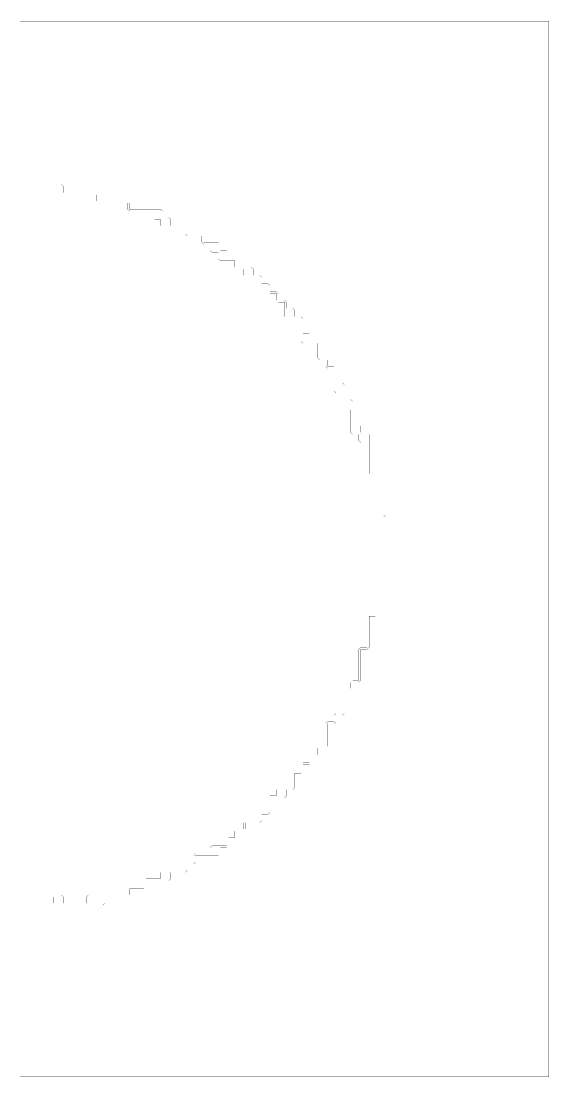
# Model space of a CAD drawing. Header units: metres. Extents: x 0 to 4990, y -4990 to 0.
# Drawn here: x 2495 to 4990, y -4990 to 0 of the extents above; entities that cross this region are included whole.
import ezdxf

# ---------------------------------------------------------------- set-up
doc = ezdxf.new("R2010")
doc.units = ezdxf.units.M
doc.layers.add('conductor', color=1, linetype='Continuous')
doc.layers.add('substrate', color=5, linetype='Continuous')

msp = doc.modelspace()

# ---------------------------------------------------------------- linework, layer by layer
at = {"layer": 'conductor', "const_width": 0.5}
msp.add_lwpolyline([(2490.234375, -4169.921875), (2500, -4169.921875), (2509.765625, -4169.921875), (2519.53125, -4169.921875), (2529.296875, -4169.921875), (2539.0625, -4169.921875), (2548.828125, -4169.921875), (2558.59375, -4169.921875), (2568.359375, -4169.921875), (2578.125, -4169.921875), (2587.890625, -4169.921875), (2597.65625, -4169.921875), (2607.421875, -4169.921875), (2617.1875, -4169.921875), (2626.953125, -4169.921875), (2636.71875, -4169.921875), (2646.484375, -4169.921875), (2646.484375, -4160.15625), (2646.484375, -4150.390625), (2646.484375, -4140.625), (2656.25, -4130.859375), (2666.015625, -4130.859375), (2675.78125, -4130.859375), (2685.546875, -4130.859375), (2695.3125, -4140.625), (2695.3125, -4150.390625), (2695.3125, -4160.15625), (2695.3125, -4169.921875), (2705.078125, -4169.921875), (2714.84375, -4169.921875), (2724.609375, -4169.921875), (2734.375, -4169.921875), (2744.140625, -4169.921875), (2753.90625, -4169.921875), (2763.671875, -4169.921875), (2773.4375, -4169.921875), (2783.203125, -4169.921875), (2792.96875, -4169.921875), (2802.734375, -4169.921875), (2802.734375, -4160.15625), (2802.734375, -4150.390625), (2802.734375, -4140.625), (2812.5, -4130.859375), (2822.265625, -4130.859375), (2832.03125, -4130.859375), (2841.796875, -4130.859375), (2851.5625, -4130.859375), (2861.328125, -4130.859375), (2871.09375, -4130.859375), (2880.859375, -4130.859375), (2890.625, -4130.859375), (2900.390625, -4130.859375), (2910.15625, -4130.859375), (2919.921875, -4130.859375), (2919.921875, -4121.09375), (2919.921875, -4111.328125), (2919.921875, -4101.5625), (2929.6875, -4091.796875), (2939.453125, -4091.796875), (2949.21875, -4091.796875), (2958.984375, -4091.796875), (2968.75, -4091.796875), (2978.515625, -4091.796875), (2988.28125, -4091.796875), (2998.046875, -4091.796875), (3007.8125, -4091.796875), (3017.578125, -4091.796875), (3027.34375, -4091.796875), (3037.109375, -4091.796875), (3046.875, -4091.796875), (3056.640625, -4091.796875), (3066.40625, -4091.796875), (3076.171875, -4091.796875), (3076.171875, -4082.03125), (3076.171875, -4072.265625), (3076.171875, -4062.5), (3085.9375, -4052.734375), (3095.703125, -4052.734375), (3105.46875, -4052.734375), (3115.234375, -4052.734375), (3125, -4052.734375), (3134.765625, -4052.734375), (3144.53125, -4052.734375), (3154.296875, -4052.734375), (3154.296875, -4042.96875), (3154.296875, -4033.203125), (3154.296875, -4023.4375), (3164.0625, -4013.671875), (3173.828125, -4013.671875), (3183.59375, -4013.671875), (3193.359375, -4013.671875), (3203.125, -4013.671875), (3212.890625, -4013.671875), (3222.65625, -4013.671875), (3232.421875, -4013.671875), (3232.421875, -4003.90625), (3232.421875, -3994.140625), (3232.421875, -3984.375), (3242.1875, -3974.609375), (3251.953125, -3974.609375), (3261.71875, -3974.609375), (3271.484375, -3974.609375), (3281.25, -3974.609375), (3291.015625, -3974.609375), (3300.78125, -3974.609375), (3310.546875, -3974.609375), (3310.546875, -3964.84375), (3310.546875, -3955.078125), (3310.546875, -3945.3125), (3320.3125, -3935.546875), (3330.078125, -3935.546875), (3339.84375, -3935.546875), (3349.609375, -3935.546875), (3359.375, -3935.546875), (3369.140625, -3935.546875), (3378.90625, -3935.546875), (3388.671875, -3935.546875), (3388.671875, -3925.78125), (3388.671875, -3916.015625), (3388.671875, -3906.25), (3398.4375, -3896.484375), (3408.203125, -3896.484375), (3417.96875, -3896.484375), (3427.734375, -3896.484375), (3437.5, -3896.484375), (3447.265625, -3896.484375), (3457.03125, -3896.484375), (3466.796875, -3896.484375), (3466.796875, -3886.71875), (3466.796875, -3876.953125), (3466.796875, -3867.1875), (3476.5625, -3857.421875), (3486.328125, -3857.421875), (3496.09375, -3857.421875), (3505.859375, -3857.421875), (3505.859375, -3847.65625), (3505.859375, -3837.890625), (3505.859375, -3828.125), (3515.625, -3818.359375), (3525.390625, -3818.359375), (3535.15625, -3818.359375), (3544.921875, -3818.359375), (3544.921875, -3808.59375), (3544.921875, -3798.828125), (3544.921875, -3789.0625), (3554.6875, -3779.296875), (3564.453125, -3779.296875), (3574.21875, -3779.296875), (3583.984375, -3779.296875), (3583.984375, -3769.53125), (3583.984375, -3759.765625), (3583.984375, -3750), (3593.75, -3740.234375), (3603.515625, -3740.234375), (3613.28125, -3740.234375), (3623.046875, -3740.234375), (3632.8125, -3740.234375), (3642.578125, -3740.234375), (3652.34375, -3740.234375), (3662.109375, -3740.234375), (3662.109375, -3730.46875), (3662.109375, -3720.703125), (3662.109375, -3710.9375), (3662.109375, -3701.171875), (3662.109375, -3691.40625), (3662.109375, -3681.640625), (3662.109375, -3671.875), (3671.875, -3662.109375), (3681.640625, -3662.109375), (3691.40625, -3662.109375), (3701.171875, -3662.109375), (3701.171875, -3652.34375), (3701.171875, -3642.578125), (3701.171875, -3632.8125), (3710.9375, -3623.046875), (3720.703125, -3623.046875), (3730.46875, -3623.046875), (3740.234375, -3623.046875), (3750, -3623.046875), (3759.765625, -3623.046875), (3769.53125, -3623.046875), (3779.296875, -3623.046875), (3779.296875, -3613.28125), (3779.296875, -3603.515625), (3779.296875, -3593.75), (3779.296875, -3583.984375), (3779.296875, -3574.21875), (3779.296875, -3564.453125), (3779.296875, -3554.6875), (3789.0625, -3544.921875), (3798.828125, -3544.921875), (3808.59375, -3544.921875), (3818.359375, -3544.921875), (3818.359375, -3535.15625), (3818.359375, -3525.390625), (3818.359375, -3515.625), (3828.125, -3505.859375), (3837.890625, -3505.859375), (3847.65625, -3505.859375), (3857.421875, -3505.859375), (3857.421875, -3496.09375), (3857.421875, -3486.328125), (3857.421875, -3476.5625), (3867.1875, -3466.796875), (3876.953125, -3466.796875), (3886.71875, -3466.796875), (3896.484375, -3466.796875), (3896.484375, -3457.03125), (3896.484375, -3447.265625), (3896.484375, -3437.5), (3906.25, -3427.734375), (3916.015625, -3427.734375), (3925.78125, -3427.734375), (3935.546875, -3427.734375), (3935.546875, -3417.96875), (3935.546875, -3408.203125), (3935.546875, -3398.4375), (3935.546875, -3388.671875), (3935.546875, -3378.90625), (3935.546875, -3369.140625), (3935.546875, -3359.375), (3935.546875, -3349.609375), (3935.546875, -3339.84375), (3935.546875, -3330.078125), (3935.546875, -3320.3125), (3945.3125, -3310.546875), (3955.078125, -3310.546875), (3964.84375, -3310.546875), (3974.609375, -3310.546875), (3974.609375, -3300.78125), (3974.609375, -3291.015625), (3974.609375, -3281.25), (3984.375, -3271.484375), (3994.140625, -3271.484375), (4003.90625, -3271.484375), (4013.671875, -3271.484375), (4013.671875, -3261.71875), (4013.671875, -3251.953125), (4013.671875, -3242.1875), (4013.671875, -3232.421875), (4013.671875, -3222.65625), (4013.671875, -3212.890625), (4013.671875, -3203.125), (4013.671875, -3193.359375), (4013.671875, -3183.59375), (4013.671875, -3173.828125), (4013.671875, -3164.0625), (4023.4375, -3154.296875), (4033.203125, -3154.296875), (4042.96875, -3154.296875), (4052.734375, -3154.296875), (4052.734375, -3144.53125), (4052.734375, -3134.765625), (4052.734375, -3125), (4062.5, -3115.234375), (4072.265625, -3115.234375), (4082.03125, -3115.234375), (4091.796875, -3115.234375), (4091.796875, -3105.46875), (4091.796875, -3095.703125), (4091.796875, -3085.9375), (4091.796875, -3076.171875), (4091.796875, -3066.40625), (4091.796875, -3056.640625), (4091.796875, -3046.875), (4091.796875, -3037.109375), (4091.796875, -3027.34375), (4091.796875, -3017.578125), (4091.796875, -3007.8125), (4091.796875, -2998.046875), (4091.796875, -2988.28125), (4091.796875, -2978.515625), (4091.796875, -2968.75), (4101.5625, -2958.984375), (4111.328125, -2958.984375), (4121.09375, -2958.984375), (4130.859375, -2958.984375), (4130.859375, -2949.21875), (4130.859375, -2939.453125), (4130.859375, -2929.6875), (4130.859375, -2919.921875), (4130.859375, -2910.15625), (4130.859375, -2900.390625), (4130.859375, -2890.625), (4130.859375, -2880.859375), (4130.859375, -2871.09375), (4130.859375, -2861.328125), (4130.859375, -2851.5625), (4130.859375, -2841.796875), (4130.859375, -2832.03125), (4130.859375, -2822.265625), (4130.859375, -2812.5), (4140.625, -2802.734375), (4150.390625, -2802.734375), (4160.15625, -2802.734375), (4169.921875, -2802.734375), (4169.921875, -2792.96875), (4169.921875, -2783.203125), (4169.921875, -2773.4375), (4169.921875, -2763.671875), (4169.921875, -2753.90625), (4169.921875, -2744.140625), (4169.921875, -2734.375), (4160.15625, -2734.375), (4150.390625, -2734.375), (4140.625, -2734.375), (4130.859375, -2724.609375), (4130.859375, -2714.84375), (4130.859375, -2705.078125), (4130.859375, -2695.3125), (4140.625, -2685.546875), (4150.390625, -2685.546875), (4160.15625, -2685.546875), (4169.921875, -2685.546875), (4169.921875, -2675.78125), (4169.921875, -2666.015625), (4169.921875, -2656.25), (4169.921875, -2646.484375), (4169.921875, -2636.71875), (4169.921875, -2626.953125), (4169.921875, -2617.1875), (4169.921875, -2607.421875), (4169.921875, -2597.65625), (4169.921875, -2587.890625), (4169.921875, -2578.125), (4169.921875, -2568.359375), (4169.921875, -2558.59375), (4169.921875, -2548.828125), (4169.921875, -2539.0625), (4169.921875, -2529.296875), (4169.921875, -2519.53125), (4169.921875, -2509.765625), (4169.921875, -2500), (4169.921875, -2490.234375), (4169.921875, -2480.46875), (4169.921875, -2470.703125), (4169.921875, -2460.9375), (4169.921875, -2451.171875), (4169.921875, -2441.40625), (4169.921875, -2431.640625), (4169.921875, -2421.875), (4169.921875, -2412.109375), (4169.921875, -2402.34375), (4169.921875, -2392.578125), (4169.921875, -2382.8125), (4169.921875, -2373.046875), (4169.921875, -2363.28125), (4169.921875, -2353.515625), (4169.921875, -2343.75), (4169.921875, -2333.984375), (4169.921875, -2324.21875), (4169.921875, -2314.453125), (4169.921875, -2304.6875), (4169.921875, -2294.921875), (4169.921875, -2285.15625), (4169.921875, -2275.390625), (4169.921875, -2265.625), (4169.921875, -2255.859375), (4169.921875, -2246.09375), (4169.921875, -2236.328125), (4169.921875, -2226.5625), (4169.921875, -2216.796875), (4169.921875, -2207.03125), (4169.921875, -2197.265625), (4169.921875, -2187.5), (4169.921875, -2177.734375), (4169.921875, -2167.96875), (4169.921875, -2158.203125), (4169.921875, -2148.4375), (4160.15625, -2148.4375), (4150.390625, -2148.4375), (4140.625, -2148.4375), (4130.859375, -2138.671875), (4130.859375, -2128.90625), (4130.859375, -2119.140625), (4130.859375, -2109.375), (4130.859375, -2099.609375), (4130.859375, -2089.84375), (4130.859375, -2080.078125), (4130.859375, -2070.3125), (4130.859375, -2060.546875), (4130.859375, -2050.78125), (4130.859375, -2041.015625), (4130.859375, -2031.25), (4130.859375, -2021.484375), (4130.859375, -2011.71875), (4130.859375, -2001.953125), (4130.859375, -1992.1875), (4121.09375, -1992.1875), (4111.328125, -1992.1875), (4101.5625, -1992.1875), (4091.796875, -1982.421875), (4091.796875, -1972.65625), (4091.796875, -1962.890625), (4091.796875, -1953.125), (4082.03125, -1953.125), (4072.265625, -1953.125), (4062.5, -1953.125), (4052.734375, -1943.359375), (4052.734375, -1933.59375), (4052.734375, -1923.828125), (4052.734375, -1914.0625), (4052.734375, -1904.296875), (4052.734375, -1894.53125), (4052.734375, -1884.765625), (4052.734375, -1875), (4052.734375, -1865.234375), (4052.734375, -1855.46875), (4052.734375, -1845.703125), (4052.734375, -1835.9375), (4042.96875, -1835.9375), (4033.203125, -1835.9375), (4023.4375, -1835.9375), (4013.671875, -1826.171875), (4013.671875, -1816.40625), (4013.671875, -1806.640625), (4013.671875, -1796.875), (4013.671875, -1787.109375), (4013.671875, -1777.34375), (4013.671875, -1767.578125), (4013.671875, -1757.8125), (4003.90625, -1757.8125), (3994.140625, -1757.8125), (3984.375, -1757.8125), (3974.609375, -1748.046875), (3974.609375, -1738.28125), (3974.609375, -1728.515625), (3974.609375, -1718.75), (3974.609375, -1708.984375), (3974.609375, -1699.21875), (3974.609375, -1689.453125), (3974.609375, -1679.6875), (3974.609375, -1669.921875), (3974.609375, -1660.15625), (3974.609375, -1650.390625), (3974.609375, -1640.625), (3964.84375, -1640.625), (3955.078125, -1640.625), (3945.3125, -1640.625), (3935.546875, -1630.859375), (3935.546875, -1621.09375), (3935.546875, -1611.328125), (3935.546875, -1601.5625), (3925.78125, -1601.5625), (3916.015625, -1601.5625), (3906.25, -1601.5625), (3896.484375, -1591.796875), (3896.484375, -1582.03125), (3896.484375, -1572.265625), (3896.484375, -1562.5), (3896.484375, -1552.734375), (3896.484375, -1542.96875), (3896.484375, -1533.203125), (3896.484375, -1523.4375), (3886.71875, -1523.4375), (3876.953125, -1523.4375), (3867.1875, -1523.4375), (3857.421875, -1523.4375), (3847.65625, -1523.4375), (3837.890625, -1523.4375), (3828.125, -1523.4375), (3818.359375, -1513.671875), (3818.359375, -1503.90625), (3818.359375, -1494.140625), (3818.359375, -1484.375), (3818.359375, -1474.609375), (3818.359375, -1464.84375), (3818.359375, -1455.078125), (3818.359375, -1445.3125), (3808.59375, -1445.3125), (3798.828125, -1445.3125), (3789.0625, -1445.3125), (3779.296875, -1435.546875), (3779.296875, -1425.78125), (3779.296875, -1416.015625), (3779.296875, -1406.25), (3769.53125, -1406.25), (3759.765625, -1406.25), (3750, -1406.25), (3740.234375, -1396.484375), (3740.234375, -1386.71875), (3740.234375, -1376.953125), (3740.234375, -1367.1875), (3740.234375, -1357.421875), (3740.234375, -1347.65625), (3740.234375, -1337.890625), (3740.234375, -1328.125), (3730.46875, -1328.125), (3720.703125, -1328.125), (3710.9375, -1328.125), (3701.171875, -1318.359375), (3701.171875, -1308.59375), (3701.171875, -1298.828125), (3701.171875, -1289.0625), (3691.40625, -1289.0625), (3681.640625, -1289.0625), (3671.875, -1289.0625), (3662.109375, -1279.296875), (3662.109375, -1269.53125), (3662.109375, -1259.765625), (3662.109375, -1250), (3652.34375, -1250), (3642.578125, -1250), (3632.8125, -1250), (3623.046875, -1240.234375), (3623.046875, -1230.46875), (3623.046875, -1220.703125), (3623.046875, -1210.9375), (3613.28125, -1210.9375), (3603.515625, -1210.9375), (3593.75, -1210.9375), (3583.984375, -1210.9375), (3574.21875, -1210.9375), (3564.453125, -1210.9375), (3554.6875, -1210.9375), (3544.921875, -1201.171875), (3544.921875, -1191.40625), (3544.921875, -1181.640625), (3544.921875, -1171.875), (3535.15625, -1171.875), (3525.390625, -1171.875), (3515.625, -1171.875), (3505.859375, -1162.109375), (3505.859375, -1152.34375), (3505.859375, -1142.578125), (3505.859375, -1132.8125), (3496.09375, -1132.8125), (3486.328125, -1132.8125), (3476.5625, -1132.8125), (3466.796875, -1132.8125), (3457.03125, -1132.8125), (3447.265625, -1132.8125), (3437.5, -1132.8125), (3427.734375, -1123.046875), (3427.734375, -1113.28125), (3427.734375, -1103.515625), (3427.734375, -1093.75), (3417.96875, -1093.75), (3408.203125, -1093.75), (3398.4375, -1093.75), (3388.671875, -1083.984375), (3388.671875, -1074.21875), (3388.671875, -1064.453125), (3388.671875, -1054.6875), (3378.90625, -1054.6875), (3369.140625, -1054.6875), (3359.375, -1054.6875), (3349.609375, -1044.921875), (3349.609375, -1035.15625), (3349.609375, -1025.390625), (3349.609375, -1015.625), (3339.84375, -1015.625), (3330.078125, -1015.625), (3320.3125, -1015.625), (3310.546875, -1015.625), (3300.78125, -1015.625), (3291.015625, -1015.625), (3281.25, -1015.625), (3271.484375, -1005.859375), (3271.484375, -996.09375), (3271.484375, -986.328125), (3271.484375, -976.5625), (3261.71875, -976.5625), (3251.953125, -976.5625), (3242.1875, -976.5625), (3232.421875, -976.5625), (3222.65625, -976.5625), (3212.890625, -976.5625), (3203.125, -976.5625), (3193.359375, -976.5625), (3183.59375, -976.5625), (3173.828125, -976.5625), (3164.0625, -976.5625), (3154.296875, -966.796875), (3154.296875, -957.03125), (3154.296875, -947.265625), (3154.296875, -937.5), (3144.53125, -937.5), (3134.765625, -937.5), (3125, -937.5), (3115.234375, -927.734375), (3115.234375, -917.96875), (3115.234375, -908.203125), (3115.234375, -898.4375), (3105.46875, -898.4375), (3095.703125, -898.4375), (3085.9375, -898.4375), (3076.171875, -898.4375), (3066.40625, -898.4375), (3056.640625, -898.4375), (3046.875, -898.4375), (3037.109375, -898.4375), (3027.34375, -898.4375), (3017.578125, -898.4375), (3007.8125, -898.4375), (2998.046875, -888.671875), (2998.046875, -878.90625), (2998.046875, -869.140625), (2998.046875, -859.375), (2988.28125, -859.375), (2978.515625, -859.375), (2968.75, -859.375), (2958.984375, -859.375), (2949.21875, -859.375), (2939.453125, -859.375), (2929.6875, -859.375), (2919.921875, -859.375), (2910.15625, -859.375), (2900.390625, -859.375), (2890.625, -859.375), (2880.859375, -859.375), (2871.09375, -859.375), (2861.328125, -859.375), (2851.5625, -859.375), (2841.796875, -849.609375), (2841.796875, -839.84375), (2841.796875, -830.078125), (2841.796875, -820.3125), (2832.03125, -820.3125), (2822.265625, -820.3125), (2812.5, -820.3125), (2802.734375, -820.3125), (2792.96875, -820.3125), (2783.203125, -820.3125), (2773.4375, -820.3125), (2763.671875, -820.3125), (2753.90625, -820.3125), (2744.140625, -820.3125), (2734.375, -820.3125), (2724.609375, -820.3125), (2714.84375, -820.3125), (2705.078125, -820.3125), (2695.3125, -820.3125), (2685.546875, -820.3125), (2675.78125, -820.3125), (2666.015625, -820.3125), (2656.25, -820.3125), (2646.484375, -820.3125), (2636.71875, -820.3125), (2626.953125, -820.3125), (2617.1875, -820.3125), (2607.421875, -820.3125), (2597.65625, -820.3125), (2587.890625, -820.3125), (2578.125, -820.3125), (2568.359375, -820.3125), (2558.59375, -820.3125), (2548.828125, -820.3125), (2539.0625, -820.3125), (2529.296875, -820.3125), (2519.53125, -820.3125), (2509.765625, -820.3125), (2500, -820.3125), (2490.234375, -820.3125)], dxfattribs=at)
at = {"layer": 'substrate', "const_width": 0.5}
for points in [[(2490.234375, -4990.234375), (2500, -4990.234375), (2509.765625, -4990.234375), (2519.53125, -4990.234375), (2529.296875, -4990.234375), (2539.0625, -4990.234375), (2548.828125, -4990.234375), (2558.59375, -4990.234375), (2568.359375, -4990.234375), (2578.125, -4990.234375), (2587.890625, -4990.234375), (2597.65625, -4990.234375), (2607.421875, -4990.234375), (2617.1875, -4990.234375), (2626.953125, -4990.234375), (2636.71875, -4990.234375), (2646.484375, -4990.234375), (2656.25, -4990.234375), (2666.015625, -4990.234375), (2675.78125, -4990.234375), (2685.546875, -4990.234375), (2695.3125, -4990.234375), (2705.078125, -4990.234375), (2714.84375, -4990.234375), (2724.609375, -4990.234375), (2734.375, -4990.234375), (2744.140625, -4990.234375), (2753.90625, -4990.234375), (2763.671875, -4990.234375), (2773.4375, -4990.234375), (2783.203125, -4990.234375), (2792.96875, -4990.234375), (2802.734375, -4990.234375), (2812.5, -4990.234375), (2822.265625, -4990.234375), (2832.03125, -4990.234375), (2841.796875, -4990.234375), (2851.5625, -4990.234375), (2861.328125, -4990.234375), (2871.09375, -4990.234375), (2880.859375, -4990.234375), (2890.625, -4990.234375), (2900.390625, -4990.234375), (2910.15625, -4990.234375), (2919.921875, -4990.234375), (2929.6875, -4990.234375), (2939.453125, -4990.234375), (2949.21875, -4990.234375), (2958.984375, -4990.234375), (2968.75, -4990.234375), (2978.515625, -4990.234375), (2988.28125, -4990.234375), (2998.046875, -4990.234375), (3007.8125, -4990.234375), (3017.578125, -4990.234375), (3027.34375, -4990.234375), (3037.109375, -4990.234375), (3046.875, -4990.234375), (3056.640625, -4990.234375), (3066.40625, -4990.234375), (3076.171875, -4990.234375), (3085.9375, -4990.234375), (3095.703125, -4990.234375), (3105.46875, -4990.234375), (3115.234375, -4990.234375), (3125, -4990.234375), (3134.765625, -4990.234375), (3144.53125, -4990.234375), (3154.296875, -4990.234375), (3164.0625, -4990.234375), (3173.828125, -4990.234375), (3183.59375, -4990.234375), (3193.359375, -4990.234375), (3203.125, -4990.234375), (3212.890625, -4990.234375), (3222.65625, -4990.234375), (3232.421875, -4990.234375), (3242.1875, -4990.234375), (3251.953125, -4990.234375), (3261.71875, -4990.234375), (3271.484375, -4990.234375), (3281.25, -4990.234375), (3291.015625, -4990.234375), (3300.78125, -4990.234375), (3310.546875, -4990.234375), (3320.3125, -4990.234375), (3330.078125, -4990.234375), (3339.84375, -4990.234375), (3349.609375, -4990.234375), (3359.375, -4990.234375), (3369.140625, -4990.234375), (3378.90625, -4990.234375), (3388.671875, -4990.234375), (3398.4375, -4990.234375), (3408.203125, -4990.234375), (3417.96875, -4990.234375), (3427.734375, -4990.234375), (3437.5, -4990.234375), (3447.265625, -4990.234375), (3457.03125, -4990.234375), (3466.796875, -4990.234375), (3476.5625, -4990.234375), (3486.328125, -4990.234375), (3496.09375, -4990.234375), (3505.859375, -4990.234375), (3515.625, -4990.234375), (3525.390625, -4990.234375), (3535.15625, -4990.234375), (3544.921875, -4990.234375), (3554.6875, -4990.234375), (3564.453125, -4990.234375), (3574.21875, -4990.234375), (3583.984375, -4990.234375), (3593.75, -4990.234375), (3603.515625, -4990.234375), (3613.28125, -4990.234375), (3623.046875, -4990.234375), (3632.8125, -4990.234375), (3642.578125, -4990.234375), (3652.34375, -4990.234375), (3662.109375, -4990.234375), (3671.875, -4990.234375), (3681.640625, -4990.234375), (3691.40625, -4990.234375), (3701.171875, -4990.234375), (3710.9375, -4990.234375), (3720.703125, -4990.234375), (3730.46875, -4990.234375), (3740.234375, -4990.234375), (3750, -4990.234375), (3759.765625, -4990.234375), (3769.53125, -4990.234375), (3779.296875, -4990.234375), (3789.0625, -4990.234375), (3798.828125, -4990.234375), (3808.59375, -4990.234375), (3818.359375, -4990.234375), (3828.125, -4990.234375), (3837.890625, -4990.234375), (3847.65625, -4990.234375), (3857.421875, -4990.234375), (3867.1875, -4990.234375), (3876.953125, -4990.234375), (3886.71875, -4990.234375), (3896.484375, -4990.234375), (3906.25, -4990.234375), (3916.015625, -4990.234375), (3925.78125, -4990.234375), (3935.546875, -4990.234375), (3945.3125, -4990.234375), (3955.078125, -4990.234375), (3964.84375, -4990.234375), (3974.609375, -4990.234375), (3984.375, -4990.234375), (3994.140625, -4990.234375), (4003.90625, -4990.234375), (4013.671875, -4990.234375), (4023.4375, -4990.234375), (4033.203125, -4990.234375), (4042.96875, -4990.234375), (4052.734375, -4990.234375), (4062.5, -4990.234375), (4072.265625, -4990.234375), (4082.03125, -4990.234375), (4091.796875, -4990.234375), (4101.5625, -4990.234375), (4111.328125, -4990.234375), (4121.09375, -4990.234375), (4130.859375, -4990.234375), (4140.625, -4990.234375), (4150.390625, -4990.234375), (4160.15625, -4990.234375), (4169.921875, -4990.234375), (4179.6875, -4990.234375), (4189.453125, -4990.234375), (4199.21875, -4990.234375), (4208.984375, -4990.234375), (4218.75, -4990.234375), (4228.515625, -4990.234375), (4238.28125, -4990.234375), (4248.046875, -4990.234375), (4257.8125, -4990.234375), (4267.578125, -4990.234375), (4277.34375, -4990.234375), (4287.109375, -4990.234375), (4296.875, -4990.234375), (4306.640625, -4990.234375), (4316.40625, -4990.234375), (4326.171875, -4990.234375), (4335.9375, -4990.234375), (4345.703125, -4990.234375), (4355.46875, -4990.234375), (4365.234375, -4990.234375), (4375, -4990.234375), (4384.765625, -4990.234375), (4394.53125, -4990.234375), (4404.296875, -4990.234375), (4414.0625, -4990.234375), (4423.828125, -4990.234375), (4433.59375, -4990.234375), (4443.359375, -4990.234375), (4453.125, -4990.234375), (4462.890625, -4990.234375), (4472.65625, -4990.234375), (4482.421875, -4990.234375), (4492.1875, -4990.234375), (4501.953125, -4990.234375), (4511.71875, -4990.234375), (4521.484375, -4990.234375), (4531.25, -4990.234375), (4541.015625, -4990.234375), (4550.78125, -4990.234375), (4560.546875, -4990.234375), (4570.3125, -4990.234375), (4580.078125, -4990.234375), (4589.84375, -4990.234375), (4599.609375, -4990.234375), (4609.375, -4990.234375), (4619.140625, -4990.234375), (4628.90625, -4990.234375), (4638.671875, -4990.234375), (4648.4375, -4990.234375), (4658.203125, -4990.234375), (4667.96875, -4990.234375), (4677.734375, -4990.234375), (4687.5, -4990.234375), (4697.265625, -4990.234375), (4707.03125, -4990.234375), (4716.796875, -4990.234375), (4726.5625, -4990.234375), (4736.328125, -4990.234375), (4746.09375, -4990.234375), (4755.859375, -4990.234375), (4765.625, -4990.234375), (4775.390625, -4990.234375), (4785.15625, -4990.234375), (4794.921875, -4990.234375), (4804.6875, -4990.234375), (4814.453125, -4990.234375), (4824.21875, -4990.234375), (4833.984375, -4990.234375), (4843.75, -4990.234375), (4853.515625, -4990.234375), (4863.28125, -4990.234375), (4873.046875, -4990.234375), (4882.8125, -4990.234375), (4892.578125, -4990.234375), (4902.34375, -4990.234375), (4912.109375, -4990.234375), (4921.875, -4990.234375), (4931.640625, -4990.234375), (4941.40625, -4990.234375), (4951.171875, -4990.234375), (4960.9375, -4990.234375), (4970.703125, -4990.234375), (4980.46875, -4990.234375), (4990.234375, -4990.234375), (4990.234375, -4980.46875), (4990.234375, -4970.703125), (4990.234375, -4960.9375), (4990.234375, -4951.171875), (4990.234375, -4941.40625), (4990.234375, -4931.640625), (4990.234375, -4921.875), (4990.234375, -4912.109375), (4990.234375, -4902.34375), (4990.234375, -4892.578125), (4990.234375, -4882.8125), (4990.234375, -4873.046875), (4990.234375, -4863.28125), (4990.234375, -4853.515625), (4990.234375, -4843.75), (4990.234375, -4833.984375), (4990.234375, -4824.21875), (4990.234375, -4814.453125), (4990.234375, -4804.6875), (4990.234375, -4794.921875), (4990.234375, -4785.15625), (4990.234375, -4775.390625), (4990.234375, -4765.625), (4990.234375, -4755.859375), (4990.234375, -4746.09375), (4990.234375, -4736.328125), (4990.234375, -4726.5625), (4990.234375, -4716.796875), (4990.234375, -4707.03125), (4990.234375, -4697.265625), (4990.234375, -4687.5), (4990.234375, -4677.734375), (4990.234375, -4667.96875), (4990.234375, -4658.203125), (4990.234375, -4648.4375), (4990.234375, -4638.671875), (4990.234375, -4628.90625), (4990.234375, -4619.140625), (4990.234375, -4609.375), (4990.234375, -4599.609375), (4990.234375, -4589.84375), (4990.234375, -4580.078125), (4990.234375, -4570.3125), (4990.234375, -4560.546875), (4990.234375, -4550.78125), (4990.234375, -4541.015625), (4990.234375, -4531.25), (4990.234375, -4521.484375), (4990.234375, -4511.71875), (4990.234375, -4501.953125), (4990.234375, -4492.1875), (4990.234375, -4482.421875), (4990.234375, -4472.65625), (4990.234375, -4462.890625), (4990.234375, -4453.125), (4990.234375, -4443.359375), (4990.234375, -4433.59375), (4990.234375, -4423.828125), (4990.234375, -4414.0625), (4990.234375, -4404.296875), (4990.234375, -4394.53125), (4990.234375, -4384.765625), (4990.234375, -4375), (4990.234375, -4365.234375), (4990.234375, -4355.46875), (4990.234375, -4345.703125), (4990.234375, -4335.9375), (4990.234375, -4326.171875), (4990.234375, -4316.40625), (4990.234375, -4306.640625), (4990.234375, -4296.875), (4990.234375, -4287.109375), (4990.234375, -4277.34375), (4990.234375, -4267.578125), (4990.234375, -4257.8125), (4990.234375, -4248.046875), (4990.234375, -4238.28125), (4990.234375, -4228.515625), (4990.234375, -4218.75), (4990.234375, -4208.984375), (4990.234375, -4199.21875), (4990.234375, -4189.453125), (4990.234375, -4179.6875), (4990.234375, -4169.921875), (4990.234375, -4160.15625), (4990.234375, -4150.390625), (4990.234375, -4140.625), (4990.234375, -4130.859375), (4990.234375, -4121.09375), (4990.234375, -4111.328125), (4990.234375, -4101.5625), (4990.234375, -4091.796875), (4990.234375, -4082.03125), (4990.234375, -4072.265625), (4990.234375, -4062.5), (4990.234375, -4052.734375), (4990.234375, -4042.96875), (4990.234375, -4033.203125), (4990.234375, -4023.4375), (4990.234375, -4013.671875), (4990.234375, -4003.90625), (4990.234375, -3994.140625), (4990.234375, -3984.375), (4990.234375, -3974.609375), (4990.234375, -3964.84375), (4990.234375, -3955.078125), (4990.234375, -3945.3125), (4990.234375, -3935.546875), (4990.234375, -3925.78125), (4990.234375, -3916.015625), (4990.234375, -3906.25), (4990.234375, -3896.484375), (4990.234375, -3886.71875), (4990.234375, -3876.953125), (4990.234375, -3867.1875), (4990.234375, -3857.421875), (4990.234375, -3847.65625), (4990.234375, -3837.890625), (4990.234375, -3828.125), (4990.234375, -3818.359375), (4990.234375, -3808.59375), (4990.234375, -3798.828125), (4990.234375, -3789.0625), (4990.234375, -3779.296875), (4990.234375, -3769.53125), (4990.234375, -3759.765625), (4990.234375, -3750), (4990.234375, -3740.234375), (4990.234375, -3730.46875), (4990.234375, -3720.703125), (4990.234375, -3710.9375), (4990.234375, -3701.171875), (4990.234375, -3691.40625), (4990.234375, -3681.640625), (4990.234375, -3671.875), (4990.234375, -3662.109375), (4990.234375, -3652.34375), (4990.234375, -3642.578125), (4990.234375, -3632.8125), (4990.234375, -3623.046875), (4990.234375, -3613.28125), (4990.234375, -3603.515625), (4990.234375, -3593.75), (4990.234375, -3583.984375), (4990.234375, -3574.21875), (4990.234375, -3564.453125), (4990.234375, -3554.6875), (4990.234375, -3544.921875), (4990.234375, -3535.15625), (4990.234375, -3525.390625), (4990.234375, -3515.625), (4990.234375, -3505.859375), (4990.234375, -3496.09375), (4990.234375, -3486.328125), (4990.234375, -3476.5625), (4990.234375, -3466.796875), (4990.234375, -3457.03125), (4990.234375, -3447.265625), (4990.234375, -3437.5), (4990.234375, -3427.734375), (4990.234375, -3417.96875), (4990.234375, -3408.203125), (4990.234375, -3398.4375), (4990.234375, -3388.671875), (4990.234375, -3378.90625), (4990.234375, -3369.140625), (4990.234375, -3359.375), (4990.234375, -3349.609375), (4990.234375, -3339.84375), (4990.234375, -3330.078125), (4990.234375, -3320.3125), (4990.234375, -3310.546875), (4990.234375, -3300.78125), (4990.234375, -3291.015625), (4990.234375, -3281.25), (4990.234375, -3271.484375), (4990.234375, -3261.71875), (4990.234375, -3251.953125), (4990.234375, -3242.1875), (4990.234375, -3232.421875), (4990.234375, -3222.65625), (4990.234375, -3212.890625), (4990.234375, -3203.125), (4990.234375, -3193.359375), (4990.234375, -3183.59375), (4990.234375, -3173.828125), (4990.234375, -3164.0625), (4990.234375, -3154.296875), (4990.234375, -3144.53125), (4990.234375, -3134.765625), (4990.234375, -3125), (4990.234375, -3115.234375), (4990.234375, -3105.46875), (4990.234375, -3095.703125), (4990.234375, -3085.9375), (4990.234375, -3076.171875), (4990.234375, -3066.40625), (4990.234375, -3056.640625), (4990.234375, -3046.875), (4990.234375, -3037.109375), (4990.234375, -3027.34375), (4990.234375, -3017.578125), (4990.234375, -3007.8125), (4990.234375, -2998.046875), (4990.234375, -2988.28125), (4990.234375, -2978.515625), (4990.234375, -2968.75), (4990.234375, -2958.984375), (4990.234375, -2949.21875), (4990.234375, -2939.453125), (4990.234375, -2929.6875), (4990.234375, -2919.921875), (4990.234375, -2910.15625), (4990.234375, -2900.390625), (4990.234375, -2890.625), (4990.234375, -2880.859375), (4990.234375, -2871.09375), (4990.234375, -2861.328125), (4990.234375, -2851.5625), (4990.234375, -2841.796875), (4990.234375, -2832.03125), (4990.234375, -2822.265625), (4990.234375, -2812.5), (4990.234375, -2802.734375), (4990.234375, -2792.96875), (4990.234375, -2783.203125), (4990.234375, -2773.4375), (4990.234375, -2763.671875), (4990.234375, -2753.90625), (4990.234375, -2744.140625), (4990.234375, -2734.375), (4990.234375, -2724.609375), (4990.234375, -2714.84375), (4990.234375, -2705.078125), (4990.234375, -2695.3125), (4990.234375, -2685.546875), (4990.234375, -2675.78125), (4990.234375, -2666.015625), (4990.234375, -2656.25), (4990.234375, -2646.484375), (4990.234375, -2636.71875), (4990.234375, -2626.953125), (4990.234375, -2617.1875), (4990.234375, -2607.421875), (4990.234375, -2597.65625), (4990.234375, -2587.890625), (4990.234375, -2578.125), (4990.234375, -2568.359375), (4990.234375, -2558.59375), (4990.234375, -2548.828125), (4990.234375, -2539.0625), (4990.234375, -2529.296875), (4990.234375, -2519.53125), (4990.234375, -2509.765625), (4990.234375, -2500), (4990.234375, -2490.234375), (4990.234375, -2480.46875), (4990.234375, -2470.703125), (4990.234375, -2460.9375), (4990.234375, -2451.171875), (4990.234375, -2441.40625), (4990.234375, -2431.640625), (4990.234375, -2421.875), (4990.234375, -2412.109375), (4990.234375, -2402.34375), (4990.234375, -2392.578125), (4990.234375, -2382.8125), (4990.234375, -2373.046875), (4990.234375, -2363.28125), (4990.234375, -2353.515625), (4990.234375, -2343.75), (4990.234375, -2333.984375), (4990.234375, -2324.21875), (4990.234375, -2314.453125), (4990.234375, -2304.6875), (4990.234375, -2294.921875), (4990.234375, -2285.15625), (4990.234375, -2275.390625), (4990.234375, -2265.625), (4990.234375, -2255.859375), (4990.234375, -2246.09375), (4990.234375, -2236.328125), (4990.234375, -2226.5625), (4990.234375, -2216.796875), (4990.234375, -2207.03125), (4990.234375, -2197.265625), (4990.234375, -2187.5), (4990.234375, -2177.734375), (4990.234375, -2167.96875), (4990.234375, -2158.203125), (4990.234375, -2148.4375), (4990.234375, -2138.671875), (4990.234375, -2128.90625), (4990.234375, -2119.140625), (4990.234375, -2109.375), (4990.234375, -2099.609375), (4990.234375, -2089.84375), (4990.234375, -2080.078125), (4990.234375, -2070.3125), (4990.234375, -2060.546875), (4990.234375, -2050.78125), (4990.234375, -2041.015625), (4990.234375, -2031.25), (4990.234375, -2021.484375), (4990.234375, -2011.71875), (4990.234375, -2001.953125), (4990.234375, -1992.1875), (4990.234375, -1982.421875), (4990.234375, -1972.65625), (4990.234375, -1962.890625), (4990.234375, -1953.125), (4990.234375, -1943.359375), (4990.234375, -1933.59375), (4990.234375, -1923.828125), (4990.234375, -1914.0625), (4990.234375, -1904.296875), (4990.234375, -1894.53125), (4990.234375, -1884.765625), (4990.234375, -1875), (4990.234375, -1865.234375), (4990.234375, -1855.46875), (4990.234375, -1845.703125), (4990.234375, -1835.9375), (4990.234375, -1826.171875), (4990.234375, -1816.40625), (4990.234375, -1806.640625), (4990.234375, -1796.875), (4990.234375, -1787.109375), (4990.234375, -1777.34375), (4990.234375, -1767.578125), (4990.234375, -1757.8125), (4990.234375, -1748.046875), (4990.234375, -1738.28125), (4990.234375, -1728.515625), (4990.234375, -1718.75), (4990.234375, -1708.984375), (4990.234375, -1699.21875), (4990.234375, -1689.453125), (4990.234375, -1679.6875), (4990.234375, -1669.921875), (4990.234375, -1660.15625), (4990.234375, -1650.390625), (4990.234375, -1640.625), (4990.234375, -1630.859375), (4990.234375, -1621.09375), (4990.234375, -1611.328125), (4990.234375, -1601.5625), (4990.234375, -1591.796875), (4990.234375, -1582.03125), (4990.234375, -1572.265625), (4990.234375, -1562.5), (4990.234375, -1552.734375), (4990.234375, -1542.96875), (4990.234375, -1533.203125), (4990.234375, -1523.4375), (4990.234375, -1513.671875), (4990.234375, -1503.90625), (4990.234375, -1494.140625), (4990.234375, -1484.375), (4990.234375, -1474.609375), (4990.234375, -1464.84375), (4990.234375, -1455.078125), (4990.234375, -1445.3125), (4990.234375, -1435.546875), (4990.234375, -1425.78125), (4990.234375, -1416.015625), (4990.234375, -1406.25), (4990.234375, -1396.484375), (4990.234375, -1386.71875), (4990.234375, -1376.953125), (4990.234375, -1367.1875), (4990.234375, -1357.421875), (4990.234375, -1347.65625), (4990.234375, -1337.890625), (4990.234375, -1328.125), (4990.234375, -1318.359375), (4990.234375, -1308.59375), (4990.234375, -1298.828125), (4990.234375, -1289.0625), (4990.234375, -1279.296875), (4990.234375, -1269.53125), (4990.234375, -1259.765625), (4990.234375, -1250), (4990.234375, -1240.234375), (4990.234375, -1230.46875), (4990.234375, -1220.703125), (4990.234375, -1210.9375), (4990.234375, -1201.171875), (4990.234375, -1191.40625), (4990.234375, -1181.640625), (4990.234375, -1171.875), (4990.234375, -1162.109375), (4990.234375, -1152.34375), (4990.234375, -1142.578125), (4990.234375, -1132.8125), (4990.234375, -1123.046875), (4990.234375, -1113.28125), (4990.234375, -1103.515625), (4990.234375, -1093.75), (4990.234375, -1083.984375), (4990.234375, -1074.21875), (4990.234375, -1064.453125), (4990.234375, -1054.6875), (4990.234375, -1044.921875), (4990.234375, -1035.15625), (4990.234375, -1025.390625), (4990.234375, -1015.625), (4990.234375, -1005.859375), (4990.234375, -996.09375), (4990.234375, -986.328125), (4990.234375, -976.5625), (4990.234375, -966.796875), (4990.234375, -957.03125), (4990.234375, -947.265625), (4990.234375, -937.5), (4990.234375, -927.734375), (4990.234375, -917.96875), (4990.234375, -908.203125), (4990.234375, -898.4375), (4990.234375, -888.671875), (4990.234375, -878.90625), (4990.234375, -869.140625), (4990.234375, -859.375), (4990.234375, -849.609375), (4990.234375, -839.84375), (4990.234375, -830.078125), (4990.234375, -820.3125), (4990.234375, -810.546875), (4990.234375, -800.78125), (4990.234375, -791.015625), (4990.234375, -781.25), (4990.234375, -771.484375), (4990.234375, -761.71875), (4990.234375, -751.953125), (4990.234375, -742.1875), (4990.234375, -732.421875), (4990.234375, -722.65625), (4990.234375, -712.890625), (4990.234375, -703.125), (4990.234375, -693.359375), (4990.234375, -683.59375), (4990.234375, -673.828125), (4990.234375, -664.0625), (4990.234375, -654.296875), (4990.234375, -644.53125), (4990.234375, -634.765625), (4990.234375, -625), (4990.234375, -615.234375), (4990.234375, -605.46875), (4990.234375, -595.703125), (4990.234375, -585.9375), (4990.234375, -576.171875), (4990.234375, -566.40625), (4990.234375, -556.640625), (4990.234375, -546.875), (4990.234375, -537.109375), (4990.234375, -527.34375), (4990.234375, -517.578125), (4990.234375, -507.8125), (4990.234375, -498.046875), (4990.234375, -488.28125), (4990.234375, -478.515625), (4990.234375, -468.75), (4990.234375, -458.984375), (4990.234375, -449.21875), (4990.234375, -439.453125), (4990.234375, -429.6875), (4990.234375, -419.921875), (4990.234375, -410.15625), (4990.234375, -400.390625), (4990.234375, -390.625), (4990.234375, -380.859375), (4990.234375, -371.09375), (4990.234375, -361.328125), (4990.234375, -351.5625), (4990.234375, -341.796875), (4990.234375, -332.03125), (4990.234375, -322.265625), (4990.234375, -312.5), (4990.234375, -302.734375), (4990.234375, -292.96875), (4990.234375, -283.203125), (4990.234375, -273.4375), (4990.234375, -263.671875), (4990.234375, -253.90625), (4990.234375, -244.140625), (4990.234375, -234.375), (4990.234375, -224.609375), (4990.234375, -214.84375), (4990.234375, -205.078125), (4990.234375, -195.3125), (4990.234375, -185.546875), (4990.234375, -175.78125), (4990.234375, -166.015625), (4990.234375, -156.25), (4990.234375, -146.484375), (4990.234375, -136.71875), (4990.234375, -126.953125), (4990.234375, -117.1875), (4990.234375, -107.421875), (4990.234375, -97.65625), (4990.234375, -87.890625), (4990.234375, -78.125), (4990.234375, -68.359375), (4990.234375, -58.59375), (4990.234375, -48.828125), (4990.234375, -39.0625), (4990.234375, -29.296875), (4990.234375, -19.53125), (4990.234375, -9.765625), (4990.234375, 0), (4980.46875, 0), (4970.703125, 0), (4960.9375, 0), (4951.171875, 0), (4941.40625, 0), (4931.640625, 0), (4921.875, 0), (4912.109375, 0), (4902.34375, 0), (4892.578125, 0), (4882.8125, 0), (4873.046875, 0), (4863.28125, 0), (4853.515625, 0), (4843.75, 0), (4833.984375, 0), (4824.21875, 0), (4814.453125, 0), (4804.6875, 0), (4794.921875, 0), (4785.15625, 0), (4775.390625, 0), (4765.625, 0), (4755.859375, 0), (4746.09375, 0), (4736.328125, 0), (4726.5625, 0), (4716.796875, 0), (4707.03125, 0), (4697.265625, 0), (4687.5, 0), (4677.734375, 0), (4667.96875, 0), (4658.203125, 0), (4648.4375, 0), (4638.671875, 0), (4628.90625, 0), (4619.140625, 0), (4609.375, 0), (4599.609375, 0), (4589.84375, 0), (4580.078125, 0), (4570.3125, 0), (4560.546875, 0), (4550.78125, 0), (4541.015625, 0), (4531.25, 0), (4521.484375, 0), (4511.71875, 0), (4501.953125, 0), (4492.1875, 0), (4482.421875, 0), (4472.65625, 0), (4462.890625, 0), (4453.125, 0), (4443.359375, 0), (4433.59375, 0), (4423.828125, 0), (4414.0625, 0), (4404.296875, 0), (4394.53125, 0), (4384.765625, 0), (4375, 0), (4365.234375, 0), (4355.46875, 0), (4345.703125, 0), (4335.9375, 0), (4326.171875, 0), (4316.40625, 0), (4306.640625, 0), (4296.875, 0), (4287.109375, 0), (4277.34375, 0), (4267.578125, 0), (4257.8125, 0), (4248.046875, 0), (4238.28125, 0), (4228.515625, 0), (4218.75, 0), (4208.984375, 0), (4199.21875, 0), (4189.453125, 0), (4179.6875, 0), (4169.921875, 0), (4160.15625, 0), (4150.390625, 0), (4140.625, 0), (4130.859375, 0), (4121.09375, 0), (4111.328125, 0), (4101.5625, 0), (4091.796875, 0), (4082.03125, 0), (4072.265625, 0), (4062.5, 0), (4052.734375, 0), (4042.96875, 0), (4033.203125, 0), (4023.4375, 0), (4013.671875, 0), (4003.90625, 0), (3994.140625, 0), (3984.375, 0), (3974.609375, 0), (3964.84375, 0), (3955.078125, 0), (3945.3125, 0), (3935.546875, 0), (3925.78125, 0), (3916.015625, 0), (3906.25, 0), (3896.484375, 0), (3886.71875, 0), (3876.953125, 0), (3867.1875, 0), (3857.421875, 0), (3847.65625, 0), (3837.890625, 0), (3828.125, 0), (3818.359375, 0), (3808.59375, 0), (3798.828125, 0), (3789.0625, 0), (3779.296875, 0), (3769.53125, 0), (3759.765625, 0), (3750, 0), (3740.234375, 0), (3730.46875, 0), (3720.703125, 0), (3710.9375, 0), (3701.171875, 0), (3691.40625, 0), (3681.640625, 0), (3671.875, 0), (3662.109375, 0), (3652.34375, 0), (3642.578125, 0), (3632.8125, 0), (3623.046875, 0), (3613.28125, 0), (3603.515625, 0), (3593.75, 0), (3583.984375, 0), (3574.21875, 0), (3564.453125, 0), (3554.6875, 0), (3544.921875, 0), (3535.15625, 0), (3525.390625, 0), (3515.625, 0), (3505.859375, 0), (3496.09375, 0), (3486.328125, 0), (3476.5625, 0), (3466.796875, 0), (3457.03125, 0), (3447.265625, 0), (3437.5, 0), (3427.734375, 0), (3417.96875, 0), (3408.203125, 0), (3398.4375, 0), (3388.671875, 0), (3378.90625, 0), (3369.140625, 0), (3359.375, 0), (3349.609375, 0), (3339.84375, 0), (3330.078125, 0), (3320.3125, 0), (3310.546875, 0), (3300.78125, 0), (3291.015625, 0), (3281.25, 0), (3271.484375, 0), (3261.71875, 0), (3251.953125, 0), (3242.1875, 0), (3232.421875, 0), (3222.65625, 0), (3212.890625, 0), (3203.125, 0), (3193.359375, 0), (3183.59375, 0), (3173.828125, 0), (3164.0625, 0), (3154.296875, 0), (3144.53125, 0), (3134.765625, 0), (3125, 0), (3115.234375, 0), (3105.46875, 0), (3095.703125, 0), (3085.9375, 0), (3076.171875, 0), (3066.40625, 0), (3056.640625, 0), (3046.875, 0), (3037.109375, 0), (3027.34375, 0), (3017.578125, 0), (3007.8125, 0), (2998.046875, 0), (2988.28125, 0), (2978.515625, 0), (2968.75, 0), (2958.984375, 0), (2949.21875, 0), (2939.453125, 0), (2929.6875, 0), (2919.921875, 0), (2910.15625, 0), (2900.390625, 0), (2890.625, 0), (2880.859375, 0), (2871.09375, 0), (2861.328125, 0), (2851.5625, 0), (2841.796875, 0), (2832.03125, 0), (2822.265625, 0), (2812.5, 0), (2802.734375, 0), (2792.96875, 0), (2783.203125, 0), (2773.4375, 0), (2763.671875, 0), (2753.90625, 0), (2744.140625, 0), (2734.375, 0), (2724.609375, 0), (2714.84375, 0), (2705.078125, 0), (2695.3125, 0), (2685.546875, 0), (2675.78125, 0), (2666.015625, 0), (2656.25, 0), (2646.484375, 0), (2636.71875, 0), (2626.953125, 0), (2617.1875, 0), (2607.421875, 0), (2597.65625, 0), (2587.890625, 0), (2578.125, 0), (2568.359375, 0), (2558.59375, 0), (2548.828125, 0), (2539.0625, 0), (2529.296875, 0), (2519.53125, 0), (2509.765625, 0), (2500, 0), (2490.234375, 0)], [(2490.234375, -781.25), (2500, -771.484375), (2509.765625, -771.484375), (2519.53125, -771.484375), (2529.296875, -771.484375), (2539.0625, -771.484375), (2548.828125, -771.484375), (2558.59375, -771.484375), (2568.359375, -771.484375), (2578.125, -771.484375), (2587.890625, -771.484375), (2597.65625, -771.484375), (2607.421875, -771.484375), (2617.1875, -771.484375), (2626.953125, -771.484375), (2636.71875, -771.484375), (2646.484375, -771.484375), (2656.25, -771.484375), (2666.015625, -771.484375), (2675.78125, -771.484375), (2685.546875, -771.484375), (2695.3125, -781.25), (2695.3125, -791.015625), (2695.3125, -800.78125), (2695.3125, -810.546875), (2705.078125, -810.546875), (2714.84375, -810.546875), (2724.609375, -810.546875), (2734.375, -810.546875), (2744.140625, -810.546875), (2753.90625, -810.546875), (2763.671875, -810.546875), (2773.4375, -810.546875), (2783.203125, -810.546875), (2792.96875, -810.546875), (2802.734375, -810.546875), (2812.5, -810.546875), (2822.265625, -810.546875), (2832.03125, -810.546875), (2841.796875, -810.546875), (2851.5625, -820.3125), (2851.5625, -830.078125), (2851.5625, -839.84375), (2851.5625, -849.609375), (2861.328125, -849.609375), (2871.09375, -849.609375), (2880.859375, -849.609375), (2890.625, -849.609375), (2900.390625, -849.609375), (2910.15625, -849.609375), (2919.921875, -849.609375), (2929.6875, -849.609375), (2939.453125, -849.609375), (2949.21875, -849.609375), (2958.984375, -849.609375), (2968.75, -849.609375), (2978.515625, -849.609375), (2988.28125, -849.609375), (2998.046875, -849.609375), (3007.8125, -859.375), (3007.8125, -869.140625), (3007.8125, -878.90625), (3007.8125, -888.671875), (3017.578125, -888.671875), (3027.34375, -888.671875), (3037.109375, -888.671875), (3046.875, -888.671875), (3056.640625, -888.671875), (3066.40625, -888.671875), (3076.171875, -888.671875), (3085.9375, -888.671875), (3095.703125, -888.671875), (3105.46875, -888.671875), (3115.234375, -888.671875), (3125, -888.671875), (3134.765625, -888.671875), (3144.53125, -888.671875), (3154.296875, -888.671875), (3164.0625, -898.4375), (3164.0625, -908.203125), (3164.0625, -917.96875), (3164.0625, -927.734375), (3173.828125, -927.734375), (3183.59375, -927.734375), (3193.359375, -927.734375), (3203.125, -937.5), (3203.125, -947.265625), (3203.125, -957.03125), (3203.125, -966.796875), (3212.890625, -966.796875), (3222.65625, -966.796875), (3232.421875, -966.796875), (3242.1875, -966.796875), (3251.953125, -966.796875), (3261.71875, -966.796875), (3271.484375, -966.796875), (3281.25, -966.796875), (3291.015625, -966.796875), (3300.78125, -966.796875), (3310.546875, -966.796875), (3320.3125, -976.5625), (3320.3125, -986.328125), (3320.3125, -996.09375), (3320.3125, -1005.859375), (3330.078125, -1005.859375), (3339.84375, -1005.859375), (3349.609375, -1005.859375), (3359.375, -1015.625), (3359.375, -1025.390625), (3359.375, -1035.15625), (3359.375, -1044.921875), (3369.140625, -1044.921875), (3378.90625, -1044.921875), (3388.671875, -1044.921875), (3398.4375, -1044.921875), (3408.203125, -1044.921875), (3417.96875, -1044.921875), (3427.734375, -1044.921875), (3437.5, -1054.6875), (3437.5, -1064.453125), (3437.5, -1074.21875), (3437.5, -1083.984375), (3447.265625, -1083.984375), (3457.03125, -1083.984375), (3466.796875, -1083.984375), (3476.5625, -1093.75), (3476.5625, -1103.515625), (3476.5625, -1113.28125), (3476.5625, -1123.046875), (3486.328125, -1123.046875), (3496.09375, -1123.046875), (3505.859375, -1123.046875), (3515.625, -1132.8125), (3515.625, -1142.578125), (3515.625, -1152.34375), (3515.625, -1162.109375), (3525.390625, -1162.109375), (3535.15625, -1162.109375), (3544.921875, -1162.109375), (3554.6875, -1162.109375), (3564.453125, -1162.109375), (3574.21875, -1162.109375), (3583.984375, -1162.109375), (3593.75, -1171.875), (3593.75, -1181.640625), (3593.75, -1191.40625), (3593.75, -1201.171875), (3603.515625, -1201.171875), (3613.28125, -1201.171875), (3623.046875, -1201.171875), (3632.8125, -1210.9375), (3632.8125, -1220.703125), (3632.8125, -1230.46875), (3632.8125, -1240.234375), (3642.578125, -1240.234375), (3652.34375, -1240.234375), (3662.109375, -1240.234375), (3671.875, -1250), (3671.875, -1259.765625), (3671.875, -1269.53125), (3671.875, -1279.296875), (3681.640625, -1279.296875), (3691.40625, -1279.296875), (3701.171875, -1279.296875), (3710.9375, -1289.0625), (3710.9375, -1298.828125), (3710.9375, -1308.59375), (3710.9375, -1318.359375), (3720.703125, -1318.359375), (3730.46875, -1318.359375), (3740.234375, -1318.359375), (3750, -1328.125), (3750, -1337.890625), (3750, -1347.65625), (3750, -1357.421875), (3759.765625, -1357.421875), (3769.53125, -1357.421875), (3779.296875, -1357.421875), (3789.0625, -1367.1875), (3789.0625, -1376.953125), (3789.0625, -1386.71875), (3789.0625, -1396.484375), (3798.828125, -1396.484375), (3808.59375, -1396.484375), (3818.359375, -1396.484375), (3828.125, -1406.25), (3828.125, -1416.015625), (3828.125, -1425.78125), (3828.125, -1435.546875), (3828.125, -1445.3125), (3828.125, -1455.078125), (3828.125, -1464.84375), (3828.125, -1474.609375), (3837.890625, -1474.609375), (3847.65625, -1474.609375), (3857.421875, -1474.609375), (3867.1875, -1484.375), (3867.1875, -1494.140625), (3867.1875, -1503.90625), (3867.1875, -1513.671875), (3876.953125, -1513.671875), (3886.71875, -1513.671875), (3896.484375, -1513.671875), (3906.25, -1523.4375), (3906.25, -1533.203125), (3906.25, -1542.96875), (3906.25, -1552.734375), (3906.25, -1562.5), (3906.25, -1572.265625), (3906.25, -1582.03125), (3906.25, -1591.796875), (3916.015625, -1591.796875), (3925.78125, -1591.796875), (3935.546875, -1591.796875), (3945.3125, -1601.5625), (3945.3125, -1611.328125), (3945.3125, -1621.09375), (3945.3125, -1630.859375), (3955.078125, -1630.859375), (3964.84375, -1630.859375), (3974.609375, -1630.859375), (3984.375, -1640.625), (3984.375, -1650.390625), (3984.375, -1660.15625), (3984.375, -1669.921875), (3984.375, -1679.6875), (3984.375, -1689.453125), (3984.375, -1699.21875), (3984.375, -1708.984375), (3994.140625, -1708.984375), (4003.90625, -1708.984375), (4013.671875, -1708.984375), (4023.4375, -1718.75), (4023.4375, -1728.515625), (4023.4375, -1738.28125), (4023.4375, -1748.046875), (4023.4375, -1757.8125), (4023.4375, -1767.578125), (4023.4375, -1777.34375), (4023.4375, -1787.109375), (4033.203125, -1787.109375), (4042.96875, -1787.109375), (4052.734375, -1787.109375), (4062.5, -1796.875), (4062.5, -1806.640625), (4062.5, -1816.40625), (4062.5, -1826.171875), (4062.5, -1835.9375), (4062.5, -1845.703125), (4062.5, -1855.46875), (4062.5, -1865.234375), (4062.5, -1875), (4062.5, -1884.765625), (4062.5, -1894.53125), (4062.5, -1904.296875), (4072.265625, -1904.296875), (4082.03125, -1904.296875), (4091.796875, -1904.296875), (4101.5625, -1914.0625), (4101.5625, -1923.828125), (4101.5625, -1933.59375), (4101.5625, -1943.359375), (4111.328125, -1943.359375), (4121.09375, -1943.359375), (4130.859375, -1943.359375), (4140.625, -1953.125), (4140.625, -1962.890625), (4140.625, -1972.65625), (4140.625, -1982.421875), (4140.625, -1992.1875), (4140.625, -2001.953125), (4140.625, -2011.71875), (4140.625, -2021.484375), (4140.625, -2031.25), (4140.625, -2041.015625), (4140.625, -2050.78125), (4140.625, -2060.546875), (4140.625, -2070.3125), (4140.625, -2080.078125), (4140.625, -2089.84375), (4140.625, -2099.609375), (4140.625, -2109.375), (4140.625, -2119.140625), (4140.625, -2128.90625), (4140.625, -2138.671875), (4150.390625, -2138.671875), (4160.15625, -2138.671875), (4169.921875, -2138.671875), (4179.6875, -2148.4375), (4179.6875, -2158.203125), (4179.6875, -2167.96875), (4179.6875, -2177.734375), (4179.6875, -2187.5), (4179.6875, -2197.265625), (4179.6875, -2207.03125), (4179.6875, -2216.796875), (4179.6875, -2226.5625), (4179.6875, -2236.328125), (4179.6875, -2246.09375), (4179.6875, -2255.859375), (4179.6875, -2265.625), (4179.6875, -2275.390625), (4179.6875, -2285.15625), (4179.6875, -2294.921875), (4179.6875, -2304.6875), (4179.6875, -2314.453125), (4179.6875, -2324.21875), (4179.6875, -2333.984375), (4189.453125, -2333.984375), (4199.21875, -2333.984375), (4208.984375, -2333.984375), (4218.75, -2343.75), (4218.75, -2353.515625), (4218.75, -2363.28125), (4218.75, -2373.046875), (4208.984375, -2382.8125), (4199.21875, -2382.8125), (4189.453125, -2382.8125), (4179.6875, -2382.8125), (4179.6875, -2392.578125), (4179.6875, -2402.34375), (4179.6875, -2412.109375), (4189.453125, -2412.109375), (4199.21875, -2412.109375), (4208.984375, -2412.109375), (4218.75, -2421.875), (4218.75, -2431.640625), (4218.75, -2441.40625), (4218.75, -2451.171875), (4218.75, -2460.9375), (4218.75, -2470.703125), (4218.75, -2480.46875), (4218.75, -2490.234375), (4218.75, -2500), (4218.75, -2509.765625), (4218.75, -2519.53125), (4218.75, -2529.296875), (4208.984375, -2539.0625), (4199.21875, -2539.0625), (4189.453125, -2539.0625), (4179.6875, -2539.0625), (4179.6875, -2548.828125), (4179.6875, -2558.59375), (4179.6875, -2568.359375), (4179.6875, -2578.125), (4179.6875, -2587.890625), (4179.6875, -2597.65625), (4179.6875, -2607.421875), (4179.6875, -2617.1875), (4179.6875, -2626.953125), (4179.6875, -2636.71875), (4179.6875, -2646.484375), (4179.6875, -2656.25), (4179.6875, -2666.015625), (4179.6875, -2675.78125), (4179.6875, -2685.546875), (4179.6875, -2695.3125), (4179.6875, -2705.078125), (4179.6875, -2714.84375), (4179.6875, -2724.609375), (4179.6875, -2734.375), (4179.6875, -2744.140625), (4179.6875, -2753.90625), (4179.6875, -2763.671875), (4179.6875, -2773.4375), (4179.6875, -2783.203125), (4179.6875, -2792.96875), (4179.6875, -2802.734375), (4169.921875, -2812.5), (4160.15625, -2812.5), (4150.390625, -2812.5), (4140.625, -2812.5), (4140.625, -2822.265625), (4140.625, -2832.03125), (4140.625, -2841.796875), (4140.625, -2851.5625), (4140.625, -2861.328125), (4140.625, -2871.09375), (4140.625, -2880.859375), (4140.625, -2890.625), (4140.625, -2900.390625), (4140.625, -2910.15625), (4140.625, -2919.921875), (4140.625, -2929.6875), (4140.625, -2939.453125), (4140.625, -2949.21875), (4140.625, -2958.984375), (4130.859375, -2968.75), (4121.09375, -2968.75), (4111.328125, -2968.75), (4101.5625, -2968.75), (4101.5625, -2978.515625), (4101.5625, -2988.28125), (4101.5625, -2998.046875), (4101.5625, -3007.8125), (4101.5625, -3017.578125), (4101.5625, -3027.34375), (4101.5625, -3037.109375), (4101.5625, -3046.875), (4101.5625, -3056.640625), (4101.5625, -3066.40625), (4101.5625, -3076.171875), (4101.5625, -3085.9375), (4101.5625, -3095.703125), (4101.5625, -3105.46875), (4101.5625, -3115.234375), (4091.796875, -3125), (4082.03125, -3125), (4072.265625, -3125), (4062.5, -3125), (4062.5, -3134.765625), (4062.5, -3144.53125), (4062.5, -3154.296875), (4062.5, -3164.0625), (4062.5, -3173.828125), (4062.5, -3183.59375), (4062.5, -3193.359375), (4062.5, -3203.125), (4062.5, -3212.890625), (4062.5, -3222.65625), (4062.5, -3232.421875), (4052.734375, -3242.1875), (4042.96875, -3242.1875), (4033.203125, -3242.1875), (4023.4375, -3242.1875), (4023.4375, -3251.953125), (4023.4375, -3261.71875), (4023.4375, -3271.484375), (4013.671875, -3281.25), (4003.90625, -3281.25), (3994.140625, -3281.25), (3984.375, -3281.25), (3984.375, -3291.015625), (3984.375, -3300.78125), (3984.375, -3310.546875), (3974.609375, -3320.3125), (3964.84375, -3320.3125), (3955.078125, -3320.3125), (3945.3125, -3320.3125), (3945.3125, -3330.078125), (3945.3125, -3339.84375), (3945.3125, -3349.609375), (3945.3125, -3359.375), (3945.3125, -3369.140625), (3945.3125, -3378.90625), (3945.3125, -3388.671875), (3945.3125, -3398.4375), (3945.3125, -3408.203125), (3945.3125, -3417.96875), (3945.3125, -3427.734375), (3935.546875, -3437.5), (3925.78125, -3437.5), (3916.015625, -3437.5), (3906.25, -3437.5), (3906.25, -3447.265625), (3906.25, -3457.03125), (3906.25, -3466.796875), (3896.484375, -3476.5625), (3886.71875, -3476.5625), (3876.953125, -3476.5625), (3867.1875, -3476.5625), (3867.1875, -3486.328125), (3867.1875, -3496.09375), (3867.1875, -3505.859375), (3857.421875, -3515.625), (3847.65625, -3515.625), (3837.890625, -3515.625), (3828.125, -3515.625), (3828.125, -3525.390625), (3828.125, -3535.15625), (3828.125, -3544.921875), (3818.359375, -3554.6875), (3808.59375, -3554.6875), (3798.828125, -3554.6875), (3789.0625, -3554.6875), (3789.0625, -3564.453125), (3789.0625, -3574.21875), (3789.0625, -3583.984375), (3789.0625, -3593.75), (3789.0625, -3603.515625), (3789.0625, -3613.28125), (3789.0625, -3623.046875), (3779.296875, -3632.8125), (3769.53125, -3632.8125), (3759.765625, -3632.8125), (3750, -3632.8125), (3750, -3642.578125), (3750, -3652.34375), (3750, -3662.109375), (3740.234375, -3671.875), (3730.46875, -3671.875), (3720.703125, -3671.875), (3710.9375, -3671.875), (3701.171875, -3671.875), (3691.40625, -3671.875), (3681.640625, -3671.875), (3671.875, -3671.875), (3671.875, -3681.640625), (3671.875, -3691.40625), (3671.875, -3701.171875), (3671.875, -3710.9375), (3671.875, -3720.703125), (3671.875, -3730.46875), (3671.875, -3740.234375), (3662.109375, -3750), (3652.34375, -3750), (3642.578125, -3750), (3632.8125, -3750), (3632.8125, -3759.765625), (3632.8125, -3769.53125), (3632.8125, -3779.296875), (3623.046875, -3789.0625), (3613.28125, -3789.0625), (3603.515625, -3789.0625), (3593.75, -3789.0625), (3583.984375, -3789.0625), (3574.21875, -3789.0625), (3564.453125, -3789.0625), (3554.6875, -3789.0625), (3554.6875, -3798.828125), (3554.6875, -3808.59375), (3554.6875, -3818.359375), (3544.921875, -3828.125), (3535.15625, -3828.125), (3525.390625, -3828.125), (3515.625, -3828.125), (3515.625, -3837.890625), (3515.625, -3847.65625), (3515.625, -3857.421875), (3505.859375, -3867.1875), (3496.09375, -3867.1875), (3486.328125, -3867.1875), (3476.5625, -3867.1875), (3476.5625, -3876.953125), (3476.5625, -3886.71875), (3476.5625, -3896.484375), (3466.796875, -3906.25), (3457.03125, -3906.25), (3447.265625, -3906.25), (3437.5, -3906.25), (3437.5, -3916.015625), (3437.5, -3925.78125), (3437.5, -3935.546875), (3427.734375, -3945.3125), (3417.96875, -3945.3125), (3408.203125, -3945.3125), (3398.4375, -3945.3125), (3388.671875, -3945.3125), (3378.90625, -3945.3125), (3369.140625, -3945.3125), (3359.375, -3945.3125), (3349.609375, -3945.3125), (3339.84375, -3945.3125), (3330.078125, -3945.3125), (3320.3125, -3945.3125), (3320.3125, -3955.078125), (3320.3125, -3964.84375), (3320.3125, -3974.609375), (3310.546875, -3984.375), (3300.78125, -3984.375), (3291.015625, -3984.375), (3281.25, -3984.375), (3281.25, -3994.140625), (3281.25, -4003.90625), (3281.25, -4013.671875), (3271.484375, -4023.4375), (3261.71875, -4023.4375), (3251.953125, -4023.4375), (3242.1875, -4023.4375), (3232.421875, -4023.4375), (3222.65625, -4023.4375), (3212.890625, -4023.4375), (3203.125, -4023.4375), (3203.125, -4033.203125), (3203.125, -4042.96875), (3203.125, -4052.734375), (3193.359375, -4062.5), (3183.59375, -4062.5), (3173.828125, -4062.5), (3164.0625, -4062.5), (3154.296875, -4062.5), (3144.53125, -4062.5), (3134.765625, -4062.5), (3125, -4062.5), (3115.234375, -4062.5), (3105.46875, -4062.5), (3095.703125, -4062.5), (3085.9375, -4062.5), (3085.9375, -4072.265625), (3085.9375, -4082.03125), (3085.9375, -4091.796875), (3076.171875, -4101.5625), (3066.40625, -4101.5625), (3056.640625, -4101.5625), (3046.875, -4101.5625), (3037.109375, -4101.5625), (3027.34375, -4101.5625), (3017.578125, -4101.5625), (3007.8125, -4101.5625), (3007.8125, -4111.328125), (3007.8125, -4121.09375), (3007.8125, -4130.859375), (2998.046875, -4140.625), (2988.28125, -4140.625), (2978.515625, -4140.625), (2968.75, -4140.625), (2958.984375, -4140.625), (2949.21875, -4140.625), (2939.453125, -4140.625), (2929.6875, -4140.625), (2919.921875, -4140.625), (2910.15625, -4140.625), (2900.390625, -4140.625), (2890.625, -4140.625), (2890.625, -4150.390625), (2890.625, -4160.15625), (2890.625, -4169.921875), (2880.859375, -4179.6875), (2871.09375, -4179.6875), (2861.328125, -4179.6875), (2851.5625, -4179.6875), (2841.796875, -4179.6875), (2832.03125, -4179.6875), (2822.265625, -4179.6875), (2812.5, -4179.6875), (2802.734375, -4179.6875), (2792.96875, -4179.6875), (2783.203125, -4179.6875), (2773.4375, -4179.6875), (2763.671875, -4179.6875), (2753.90625, -4179.6875), (2744.140625, -4179.6875), (2734.375, -4179.6875), (2724.609375, -4179.6875), (2714.84375, -4179.6875), (2705.078125, -4179.6875), (2695.3125, -4179.6875), (2685.546875, -4179.6875), (2675.78125, -4179.6875), (2666.015625, -4179.6875), (2656.25, -4179.6875), (2646.484375, -4179.6875), (2636.71875, -4179.6875), (2626.953125, -4179.6875), (2617.1875, -4179.6875), (2607.421875, -4179.6875), (2597.65625, -4179.6875), (2587.890625, -4179.6875), (2578.125, -4179.6875), (2568.359375, -4179.6875), (2558.59375, -4179.6875), (2548.828125, -4179.6875), (2539.0625, -4179.6875), (2529.296875, -4179.6875), (2519.53125, -4179.6875), (2509.765625, -4179.6875), (2500, -4179.6875), (2490.234375, -4179.6875)]]:
    msp.add_lwpolyline(points, dxfattribs=at)

doc.saveas('drawing.dxf')
